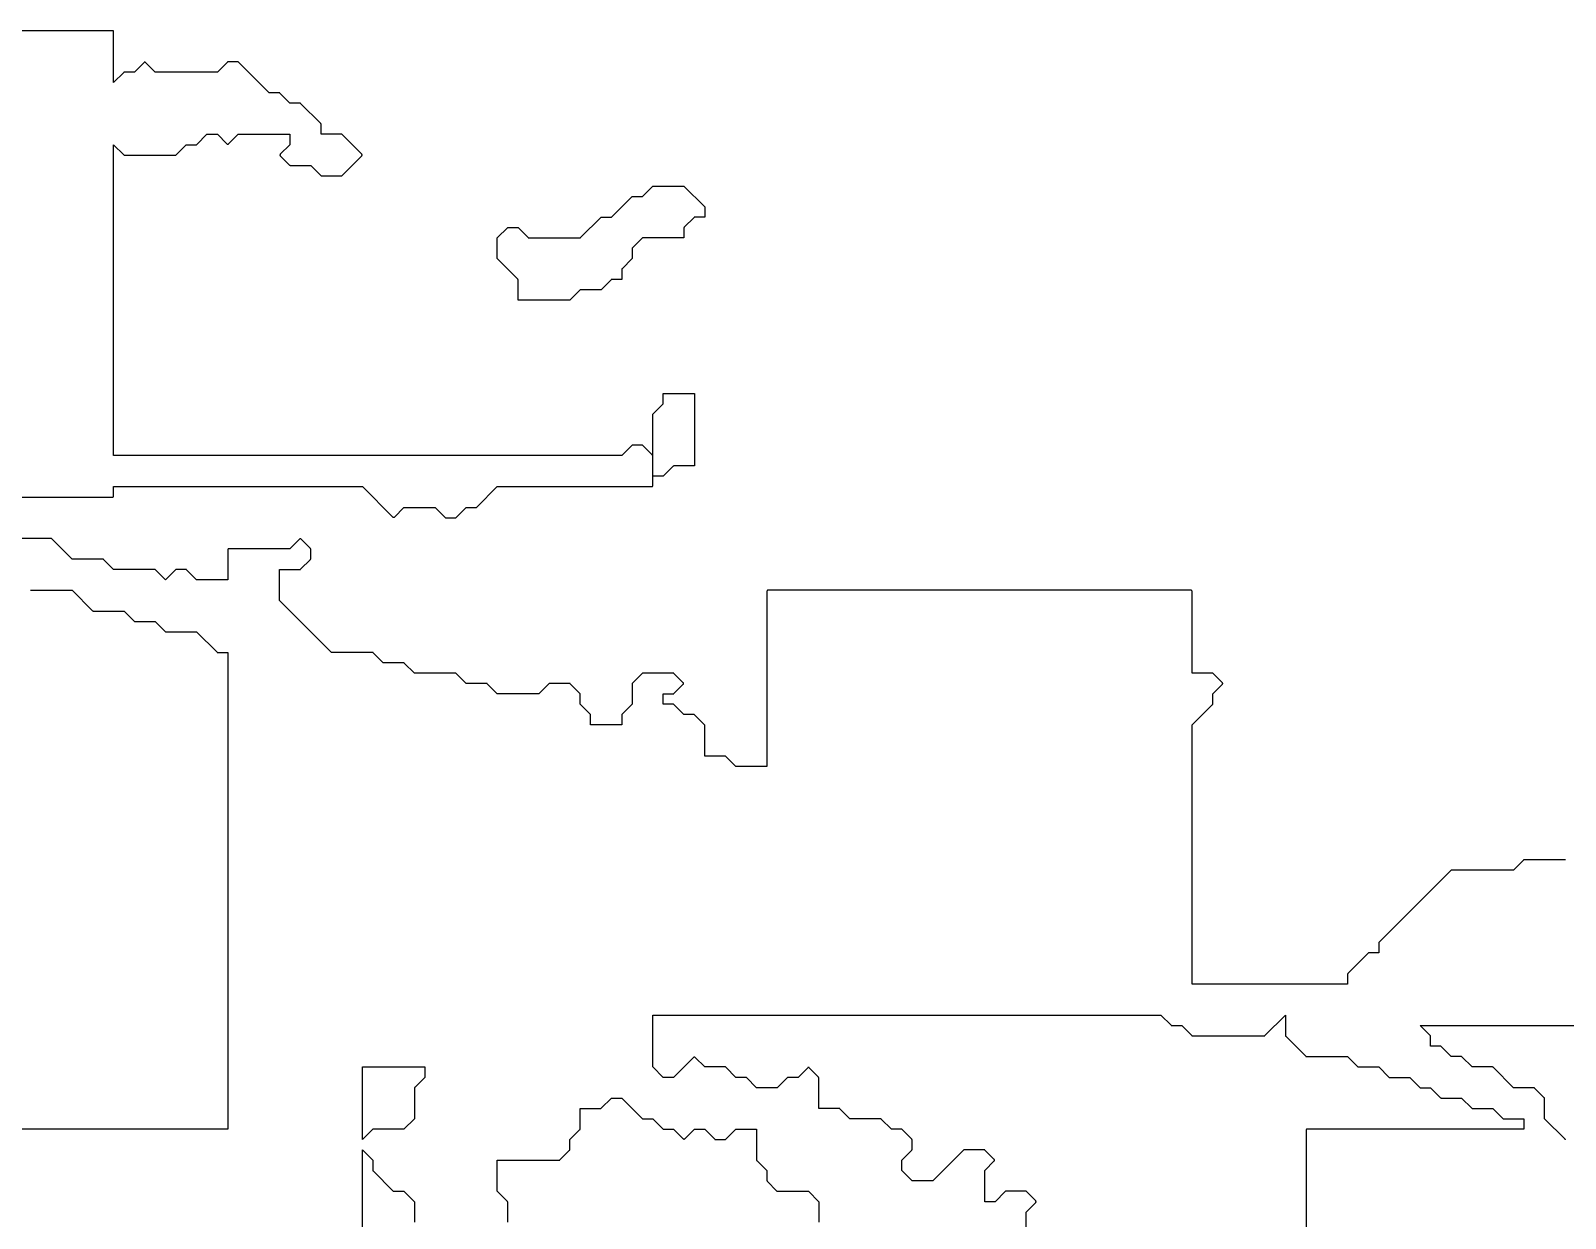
# Model space of a CAD drawing. Header units: metres. Extents: x 0 to 799, y 1 to 1100.
# Drawn here: x 148 to 296, y 664.4 to 779 of the extents above; entities that cross this region are included whole.
import ezdxf

# ---------------------------------------------------------------- set-up
doc = ezdxf.new("R2010")
doc.units = ezdxf.units.M
doc.layers.add('forest', color=7, linetype='Continuous')
doc.layers.add('forestfragmentation', color=7, linetype='Continuous')

msp = doc.modelspace()

# ---------------------------------------------------------------- linework, layer by layer
at = {"layer": 'forest', "color": 194}
for points in [[(117, 734), (155.9, 734), (155.91, 734), (155.92, 734), (155.93, 734), (155.94, 734.01), (155.95, 734.01), (155.96, 734.02), (155.96, 734.02), (155.97, 734.03), (155.98, 734.04), (155.98, 734.04), (155.99, 734.05), (155.99, 734.06), (156, 734.07), (156, 734.08), (156, 734.09), (156, 734.1), (156, 735), (156, 735), (156, 735), (180, 735), (180, 735), (180, 735), (182.93, 732.07), (182.94, 732.06), (182.94, 732.06), (182.95, 732.05), (182.96, 732.05), (182.97, 732.05), (182.98, 732.04), (182.99, 732.04), (183, 732.04), (183.01, 732.04), (183.02, 732.04), (183.03, 732.05), (183.04, 732.05), (183.05, 732.05), (183.06, 732.06), (183.06, 732.06), (183.07, 732.07), (184, 733), (184, 733), (184, 733), (187, 733), (187, 733), (187, 733), (187.97, 732.03), (187.98, 732.02), (187.99, 732.02), (187.99, 732.01), (188, 732.01), (188.01, 732), (188.02, 732), (188.03, 732), (188.04, 732), (188.96, 732), (188.97, 732), (188.98, 732), (188.99, 732), (189, 732.01), (189.01, 732.01), (189.01, 732.02), (189.02, 732.02), (189.03, 732.03), (190, 733), (190, 733), (190, 733), (190.96, 733), (190.97, 733), (190.98, 733), (190.99, 733), (191, 733.01), (191.01, 733.01), (191.01, 733.02), (191.02, 733.02), (191.03, 733.03), (193, 735), (193, 735), (193, 735), (207.9, 735), (207.91, 735), (207.92, 735), (207.93, 735), (207.94, 735.01), (207.95, 735.01), (207.96, 735.02), (207.96, 735.02), (207.97, 735.03), (207.98, 735.04), (207.98, 735.04), (207.99, 735.05), (207.99, 735.06), (208, 735.07), (208, 735.08), (208, 735.09), (208, 735.1), (208, 737.96), (208, 737.97), (208, 737.98), (208, 737.99), (207.99, 738), (207.99, 738.01), (207.98, 738.01), (207.98, 738.02), (207.97, 738.03), (207.03, 738.97), (207.02, 738.98), (207.01, 738.98), (207.01, 738.99), (207, 738.99), (206.99, 739), (206.98, 739), (206.97, 739), (206.96, 739), (206.04, 739), (206.03, 739), (206.02, 739), (206.01, 739), (206, 738.99), (205.99, 738.99), (205.99, 738.98), (205.98, 738.98), (205.97, 738.97), (205, 738), (205, 738), (205, 738), (156, 738), (156, 738), (156, 738), (156, 768), (156, 768), (156, 768), (156.97, 767.03), (156.98, 767.02), (156.99, 767.02), (156.99, 767.01), (157, 767.01), (157.01, 767), (157.02, 767), (157.03, 767), (157.04, 767), (161.96, 767), (161.97, 767), (161.98, 767), (161.99, 767), (162, 767.01), (162.01, 767.01), (162.01, 767.02), (162.02, 767.02), (162.03, 767.03), (163, 768), (163, 768), (163, 768), (163.96, 768), (163.97, 768), (163.98, 768), (163.99, 768), (164, 768.01), (164.01, 768.01), (164.01, 768.02), (164.02, 768.02), (164.03, 768.03), (165, 769), (165, 769), (165, 769), (166, 769), (166, 769), (166, 769), (166.93, 768.07), (166.94, 768.06), (166.94, 768.06), (166.95, 768.05), (166.96, 768.05), (166.97, 768.05), (166.98, 768.04), (166.99, 768.04), (167, 768.04), (167.01, 768.04), (167.02, 768.04), (167.03, 768.05), (167.04, 768.05), (167.05, 768.05), (167.06, 768.06), (167.06, 768.06), (167.07, 768.07), (168, 769), (168, 769), (168, 769), (173, 769), (173, 769), (173, 769), (173, 768), (173, 768), (173, 768), (172.07, 767.07), (172.06, 767.06), (172.06, 767.06), (172.05, 767.05), (172.05, 767.04), (172.05, 767.03), (172.04, 767.02), (172.04, 767.01), (172.04, 767), (172.04, 766.99), (172.04, 766.98), (172.05, 766.97), (172.05, 766.96), (172.05, 766.95), (172.06, 766.94), (172.06, 766.94), (172.07, 766.93), (172.97, 766.03), (172.98, 766.02), (172.99, 766.02), (172.99, 766.01), (173, 766.01), (173.01, 766), (173.02, 766), (173.03, 766), (173.04, 766), (175, 766), (175, 766), (175, 766), (175.97, 765.03), (175.98, 765.02), (175.99, 765.02), (175.99, 765.01), (176, 765.01), (176.01, 765), (176.02, 765), (176.03, 765), (176.04, 765), (177.96, 765), (177.97, 765), (177.98, 765), (177.99, 765), (178, 765.01), (178.01, 765.01), (178.01, 765.02), (178.02, 765.02), (178.03, 765.03), (179.93, 766.93), (179.94, 766.94), (179.94, 766.94), (179.95, 766.95), (179.95, 766.96), (179.95, 766.97), (179.96, 766.98), (179.96, 766.99), (179.96, 767), (179.96, 767.01), (179.96, 767.02), (179.95, 767.03), (179.95, 767.04), (179.95, 767.05), (179.94, 767.06), (179.94, 767.06), (179.93, 767.07), (178.03, 768.97), (178.02, 768.98), (178.01, 768.98), (178.01, 768.99), (178, 768.99), (177.99, 769), (177.98, 769), (177.97, 769), (177.96, 769), (176, 769), (176, 769), (176, 769), (176, 769.96), (176, 769.97), (176, 769.98), (176, 769.99), (175.99, 770), (175.99, 770.01), (175.98, 770.01), (175.98, 770.02), (175.97, 770.03), (174.03, 771.97), (174.02, 771.98), (174.01, 771.98), (174.01, 771.99), (174, 771.99), (173.99, 772), (173.98, 772), (173.97, 772), (173.96, 772), (173, 772), (173, 772), (173, 772), (172.03, 772.97), (172.02, 772.98), (172.01, 772.98), (172.01, 772.99), (172, 772.99), (171.99, 773), (171.98, 773), (171.97, 773), (171.96, 773), (171, 773), (171, 773), (171, 773), (168.03, 775.97), (168.02, 775.98), (168.01, 775.98), (168.01, 775.99), (168, 775.99), (167.99, 776), (167.98, 776), (167.97, 776), (167.96, 776), (167.04, 776), (167.03, 776), (167.02, 776), (167.01, 776), (167, 775.99), (166.99, 775.99), (166.99, 775.98), (166.98, 775.98), (166.97, 775.97), (166, 775), (166, 775), (166, 775), (160, 775), (160, 775), (160, 775), (159.07, 775.93), (159.06, 775.94), (159.06, 775.94), (159.05, 775.95), (159.04, 775.95), (159.03, 775.95), (159.02, 775.96), (159.01, 775.96), (159, 775.96), (158.99, 775.96), (158.98, 775.96), (158.97, 775.95), (158.96, 775.95), (158.95, 775.95), (158.94, 775.94), (158.94, 775.94), (158.93, 775.93), (158, 775), (158, 775), (158, 775), (157.04, 775), (157.03, 775), (157.02, 775), (157.01, 775), (157, 774.99), (156.99, 774.99), (156.99, 774.98), (156.98, 774.98), (156.97, 774.97), (156, 774), (156, 774), (156, 774), (156, 778.9), (156, 778.91), (156, 778.92), (156, 778.93), (155.99, 778.94), (155.99, 778.95), (155.98, 778.96), (155.98, 778.96), (155.97, 778.97), (155.96, 778.98), (155.96, 778.98), (155.95, 778.99), (155.94, 778.99), (155.93, 779), (155.92, 779), (155.91, 779), (155.9, 779), (145, 779)], [(296, 698.99), (295.99, 699), (295.98, 699), (295.97, 699), (295.96, 699), (292.04, 699), (292.03, 699), (292.02, 699), (292.01, 699), (292, 698.99), (291.99, 698.99), (291.99, 698.98), (291.98, 698.98), (291.97, 698.97), (291, 698), (291, 698), (291, 698), (285.04, 698), (285.03, 698), (285.02, 698), (285.01, 698), (285, 697.99), (284.99, 697.99), (284.99, 697.98), (284.98, 697.98), (284.97, 697.97), (278.03, 691.03), (278.02, 691.02), (278.02, 691.01), (278.01, 691.01), (278.01, 691), (278, 690.99), (278, 690.98), (278, 690.97), (278, 690.96), (278, 690), (278, 690), (278, 690), (277.04, 690), (277.03, 690), (277.02, 690), (277.01, 690), (277, 689.99), (276.99, 689.99), (276.99, 689.98), (276.98, 689.98), (276.97, 689.97), (275.03, 688.03), (275.02, 688.02), (275.02, 688.01), (275.01, 688.01), (275.01, 688), (275, 687.99), (275, 687.98), (275, 687.97), (275, 687.96), (275, 687), (275, 687), (275, 687), (260, 687), (260, 687), (260, 687), (260, 712), (260, 712), (260, 712), (261.97, 713.97), (261.98, 713.98), (261.98, 713.99), (261.99, 713.99), (261.99, 714), (262, 714.01), (262, 714.02), (262, 714.03), (262, 714.04), (262, 715), (262, 715), (262, 715), (262.93, 715.93), (262.94, 715.94), (262.94, 715.94), (262.95, 715.95), (262.95, 715.96), (262.95, 715.97), (262.96, 715.98), (262.96, 715.99), (262.96, 716), (262.96, 716.01), (262.96, 716.02), (262.95, 716.03), (262.95, 716.04), (262.95, 716.05), (262.94, 716.06), (262.94, 716.06), (262.93, 716.07), (262.03, 716.97), (262.02, 716.98), (262.01, 716.98), (262.01, 716.99), (262, 716.99), (261.99, 717), (261.98, 717), (261.97, 717), (261.96, 717), (260, 717), (260, 717), (260, 717), (260, 724.9), (260, 724.91), (260, 724.92), (260, 724.93), (259.99, 724.94), (259.99, 724.95), (259.98, 724.96), (259.98, 724.96), (259.97, 724.97), (259.96, 724.98), (259.96, 724.98), (259.95, 724.99), (259.94, 724.99), (259.93, 725), (259.92, 725), (259.91, 725), (259.9, 725), (219.1, 725), (219.09, 725), (219.08, 725), (219.07, 725), (219.06, 724.99), (219.05, 724.99), (219.04, 724.98), (219.04, 724.98), (219.03, 724.97), (219.02, 724.96), (219.02, 724.96), (219.01, 724.95), (219.01, 724.94), (219, 724.93), (219, 724.92), (219, 724.91), (219, 724.9), (219, 708), (219, 708), (219, 708), (216, 708), (216, 708), (216, 708), (215.03, 708.97), (215.02, 708.98), (215.01, 708.98), (215.01, 708.99), (215, 708.99), (214.99, 709), (214.98, 709), (214.97, 709), (214.96, 709), (213, 709), (213, 709), (213, 709), (213, 711.96), (213, 711.97), (213, 711.98), (213, 711.99), (212.99, 712), (212.99, 712.01), (212.98, 712.01), (212.98, 712.02), (212.97, 712.03), (212.03, 712.97), (212.02, 712.98), (212.01, 712.98), (212.01, 712.99), (212, 712.99), (211.99, 713), (211.98, 713), (211.97, 713), (211.96, 713), (211, 713), (211, 713), (211, 713), (210.03, 713.97), (210.02, 713.98), (210.01, 713.98), (210.01, 713.99), (210, 713.99), (209.99, 714), (209.98, 714), (209.97, 714), (209.96, 714), (209, 714), (209, 714), (209, 714), (209, 715), (209, 715), (209, 715), (209.96, 715), (209.97, 715), (209.98, 715), (209.99, 715), (210, 715.01), (210.01, 715.01), (210.01, 715.02), (210.02, 715.02), (210.03, 715.03), (210.93, 715.93), (210.94, 715.94), (210.94, 715.94), (210.95, 715.95), (210.95, 715.96), (210.95, 715.97), (210.96, 715.98), (210.96, 715.99), (210.96, 716), (210.96, 716.01), (210.96, 716.02), (210.95, 716.03), (210.95, 716.04), (210.95, 716.05), (210.94, 716.06), (210.94, 716.06), (210.93, 716.07), (210.03, 716.97), (210.02, 716.98), (210.01, 716.98), (210.01, 716.99), (210, 716.99), (209.99, 717), (209.98, 717), (209.97, 717), (209.96, 717), (207.04, 717), (207.03, 717), (207.02, 717), (207.01, 717), (207, 716.99), (206.99, 716.99), (206.99, 716.98), (206.98, 716.98), (206.97, 716.97), (206.03, 716.03), (206.02, 716.02), (206.02, 716.01), (206.01, 716.01), (206.01, 716), (206, 715.99), (206, 715.98), (206, 715.97), (206, 715.96), (206, 714), (206, 714), (206, 714), (205.03, 713.03), (205.02, 713.02), (205.02, 713.01), (205.01, 713.01), (205.01, 713), (205, 712.99), (205, 712.98), (205, 712.97), (205, 712.96), (205, 712), (205, 712), (205, 712), (202, 712), (202, 712), (202, 712), (202, 712.96), (202, 712.97), (202, 712.98), (202, 712.99), (201.99, 713), (201.99, 713.01), (201.98, 713.01), (201.98, 713.02), (201.97, 713.03), (201, 714), (201, 714), (201, 714), (201, 714.96), (201, 714.97), (201, 714.98), (201, 714.99), (200.99, 715), (200.99, 715.01), (200.98, 715.01), (200.98, 715.02), (200.97, 715.03), (200.03, 715.97), (200.02, 715.98), (200.01, 715.98), (200.01, 715.99), (200, 715.99), (199.99, 716), (199.98, 716), (199.97, 716), (199.96, 716), (198.04, 716), (198.03, 716), (198.02, 716), (198.01, 716), (198, 715.99), (197.99, 715.99), (197.99, 715.98), (197.98, 715.98), (197.97, 715.97), (197, 715), (197, 715), (197, 715), (193, 715), (193, 715), (193, 715), (192.03, 715.97), (192.02, 715.98), (192.01, 715.98), (192.01, 715.99), (192, 715.99), (191.99, 716), (191.98, 716), (191.97, 716), (191.96, 716), (190, 716), (190, 716), (190, 716), (189.03, 716.97), (189.02, 716.98), (189.01, 716.98), (189.01, 716.99), (189, 716.99), (188.99, 717), (188.98, 717), (188.97, 717), (188.96, 717), (185, 717), (185, 717), (185, 717), (184.03, 717.97), (184.02, 717.98), (184.01, 717.98), (184.01, 717.99), (184, 717.99), (183.99, 718), (183.98, 718), (183.97, 718), (183.96, 718), (182, 718), (182, 718), (182, 718), (181.03, 718.97), (181.02, 718.98), (181.01, 718.98), (181.01, 718.99), (181, 718.99), (180.99, 719), (180.98, 719), (180.97, 719), (180.96, 719), (177, 719), (177, 719), (177, 719), (172, 724), (172, 724), (172, 724), (172, 727), (172, 727), (172, 727), (173.96, 727), (173.97, 727), (173.98, 727), (173.99, 727), (174, 727.01), (174.01, 727.01), (174.01, 727.02), (174.02, 727.02), (174.03, 727.03), (174.97, 727.97), (174.98, 727.98), (174.98, 727.99), (174.99, 727.99), (174.99, 728), (175, 728.01), (175, 728.02), (175, 728.03), (175, 728.04), (175, 728.96), (175, 728.97), (175, 728.98), (175, 728.99), (174.99, 729), (174.99, 729.01), (174.98, 729.01), (174.98, 729.02), (174.97, 729.03), (174.07, 729.93), (174.06, 729.94), (174.06, 729.94), (174.05, 729.95), (174.04, 729.95), (174.03, 729.95), (174.02, 729.96), (174.01, 729.96), (174, 729.96), (173.99, 729.96), (173.98, 729.96), (173.97, 729.95), (173.96, 729.95), (173.95, 729.95), (173.94, 729.94), (173.94, 729.94), (173.93, 729.93), (173, 729), (173, 729), (173, 729), (167.1, 729), (167.09, 729), (167.08, 729), (167.07, 729), (167.06, 728.99), (167.05, 728.99), (167.04, 728.98), (167.04, 728.98), (167.03, 728.97), (167.02, 728.96), (167.02, 728.96), (167.01, 728.95), (167.01, 728.94), (167, 728.93), (167, 728.92), (167, 728.91), (167, 728.9), (167, 726), (167, 726), (167, 726), (164, 726), (164, 726), (164, 726), (163.03, 726.97), (163.02, 726.98), (163.01, 726.98), (163.01, 726.99), (163, 726.99), (162.99, 727), (162.98, 727), (162.97, 727), (162.96, 727), (162.04, 727), (162.03, 727), (162.02, 727), (162.01, 727), (162, 726.99), (161.99, 726.99), (161.99, 726.98), (161.98, 726.98), (161.97, 726.97), (161, 726), (161, 726), (161, 726), (160.03, 726.97), (160.02, 726.98), (160.01, 726.98), (160.01, 726.99), (160, 726.99), (159.99, 727), (159.98, 727), (159.97, 727), (159.96, 727), (156, 727), (156, 727), (156, 727), (155.03, 727.97), (155.02, 727.98), (155.01, 727.98), (155.01, 727.99), (155, 727.99), (154.99, 728), (154.98, 728), (154.97, 728), (154.96, 728), (152, 728), (152, 728), (152, 728), (150.03, 729.97), (150.02, 729.98), (150.01, 729.98), (150.01, 729.99), (150, 729.99), (149.99, 730), (149.98, 730), (149.97, 730), (149.96, 730), (146.04, 730)], [(147.99, 725.01), (148, 725.01), (148.01, 725), (148.02, 725), (148.03, 725), (148.04, 725), (152, 725), (152, 725), (152, 725), (153.97, 723.03), (153.98, 723.02), (153.99, 723.02), (153.99, 723.01), (154, 723.01), (154.01, 723), (154.02, 723), (154.03, 723), (154.04, 723), (157, 723), (157, 723), (157, 723), (157.97, 722.03), (157.98, 722.02), (157.99, 722.02), (157.99, 722.01), (158, 722.01), (158.01, 722), (158.02, 722), (158.03, 722), (158.04, 722), (160, 722), (160, 722), (160, 722), (160.97, 721.03), (160.98, 721.02), (160.99, 721.02), (160.99, 721.01), (161, 721.01), (161.01, 721), (161.02, 721), (161.03, 721), (161.04, 721), (164, 721), (164, 721), (164, 721), (165.97, 719.03), (165.98, 719.02), (165.99, 719.02), (165.99, 719.01), (166, 719.01), (166.01, 719), (166.02, 719), (166.03, 719), (166.04, 719), (167, 719), (167, 719), (167, 719), (167, 673), (167, 673), (167, 673), (104, 673)], [(244, 663), (244, 665), (244, 665), (244, 665), (244.93, 665.93), (244.94, 665.94), (244.94, 665.94), (244.95, 665.95), (244.95, 665.96), (244.95, 665.97), (244.96, 665.98), (244.96, 665.99), (244.96, 666), (244.96, 666.01), (244.96, 666.02), (244.95, 666.03), (244.95, 666.04), (244.95, 666.05), (244.94, 666.06), (244.94, 666.06), (244.93, 666.07), (244.03, 666.97), (244.02, 666.98), (244.01, 666.98), (244.01, 666.99), (244, 666.99), (243.99, 667), (243.98, 667), (243.97, 667), (243.96, 667), (242.04, 667), (242.03, 667), (242.02, 667), (242.01, 667), (242, 666.99), (241.99, 666.99), (241.99, 666.98), (241.98, 666.98), (241.97, 666.97), (241, 666), (241, 666), (241, 666), (240, 666), (240, 666), (240, 666), (240, 669), (240, 669), (240, 669), (240.93, 669.93), (240.94, 669.94), (240.94, 669.94), (240.95, 669.95), (240.95, 669.96), (240.95, 669.97), (240.96, 669.98), (240.96, 669.99), (240.96, 670), (240.96, 670.01), (240.96, 670.02), (240.95, 670.03), (240.95, 670.04), (240.95, 670.05), (240.94, 670.06), (240.94, 670.06), (240.93, 670.07), (240.03, 670.97), (240.02, 670.98), (240.01, 670.98), (240.01, 670.99), (240, 670.99), (239.99, 671), (239.98, 671), (239.97, 671), (239.96, 671), (238.04, 671), (238.03, 671), (238.02, 671), (238.01, 671), (238, 670.99), (237.99, 670.99), (237.99, 670.98), (237.98, 670.98), (237.97, 670.97), (235, 668), (235, 668), (235, 668), (233, 668), (233, 668), (233, 668), (232, 669), (232, 669), (232, 669), (232, 670), (232, 670), (232, 670), (232.97, 670.97), (232.98, 670.98), (232.98, 670.99), (232.99, 670.99), (232.99, 671), (233, 671.01), (233, 671.02), (233, 671.03), (233, 671.04), (233, 671.96), (233, 671.97), (233, 671.98), (233, 671.99), (232.99, 672), (232.99, 672.01), (232.98, 672.01), (232.98, 672.02), (232.97, 672.03), (232.03, 672.97), (232.02, 672.98), (232.01, 672.98), (232.01, 672.99), (232, 672.99), (231.99, 673), (231.98, 673), (231.97, 673), (231.96, 673), (231, 673), (231, 673), (231, 673), (230.03, 673.97), (230.02, 673.98), (230.01, 673.98), (230.01, 673.99), (230, 673.99), (229.99, 674), (229.98, 674), (229.97, 674), (229.96, 674), (227, 674), (227, 674), (227, 674), (226.03, 674.97), (226.02, 674.98), (226.01, 674.98), (226.01, 674.99), (226, 674.99), (225.99, 675), (225.98, 675), (225.97, 675), (225.96, 675), (224, 675), (224, 675), (224, 675), (224, 677.96), (224, 677.97), (224, 677.98), (224, 677.99), (223.99, 678), (223.99, 678.01), (223.98, 678.01), (223.98, 678.02), (223.97, 678.03), (223.07, 678.93), (223.06, 678.94), (223.06, 678.94), (223.05, 678.95), (223.04, 678.95), (223.03, 678.95), (223.02, 678.96), (223.01, 678.96), (223, 678.96), (222.99, 678.96), (222.98, 678.96), (222.97, 678.95), (222.96, 678.95), (222.95, 678.95), (222.94, 678.94), (222.94, 678.94), (222.93, 678.93), (222, 678), (222, 678), (222, 678), (221.04, 678), (221.03, 678), (221.02, 678), (221.01, 678), (221, 677.99), (220.99, 677.99), (220.99, 677.98), (220.98, 677.98), (220.97, 677.97), (220, 677), (220, 677), (220, 677), (218, 677), (218, 677), (218, 677), (217.03, 677.97), (217.02, 677.98), (217.01, 677.98), (217.01, 677.99), (217, 677.99), (216.99, 678), (216.98, 678), (216.97, 678), (216.96, 678), (216, 678), (216, 678), (216, 678), (215.03, 678.97), (215.02, 678.98), (215.01, 678.98), (215.01, 678.99), (215, 678.99), (214.99, 679), (214.98, 679), (214.97, 679), (214.96, 679), (213, 679), (213, 679), (213, 679), (212.07, 679.93), (212.06, 679.94), (212.06, 679.94), (212.05, 679.95), (212.04, 679.95), (212.03, 679.95), (212.02, 679.96), (212.01, 679.96), (212, 679.96), (211.99, 679.96), (211.98, 679.96), (211.97, 679.95), (211.96, 679.95), (211.95, 679.95), (211.94, 679.94), (211.94, 679.94), (211.93, 679.93), (210, 678), (210, 678), (210, 678), (209, 678), (209, 678), (209, 678), (208, 679), (208, 679), (208, 679), (208, 684), (208, 684), (208, 684), (257, 684), (257, 684), (257, 684), (257.97, 683.03), (257.98, 683.02), (257.99, 683.02), (257.99, 683.01), (258, 683.01), (258.01, 683), (258.02, 683), (258.03, 683), (258.04, 683), (259, 683), (259, 683), (259, 683), (259.97, 682.03), (259.98, 682.02), (259.99, 682.02), (259.99, 682.01), (260, 682.01), (260.01, 682), (260.02, 682), (260.03, 682), (260.04, 682), (266.96, 682), (266.97, 682), (266.98, 682), (266.99, 682), (267, 682.01), (267.01, 682.01), (267.01, 682.02), (267.02, 682.02), (267.03, 682.03), (269, 684), (269, 684), (269, 684), (269, 682.04), (269, 682.03), (269, 682.02), (269, 682.01), (269.01, 682), (269.01, 681.99), (269.02, 681.99), (269.02, 681.98), (269.03, 681.97), (270.97, 680.03), (270.98, 680.02), (270.99, 680.02), (270.99, 680.01), (271, 680.01), (271.01, 680), (271.02, 680), (271.03, 680), (271.04, 680), (275, 680), (275, 680), (275, 680), (275.97, 679.03), (275.98, 679.02), (275.99, 679.02), (275.99, 679.01), (276, 679.01), (276.01, 679), (276.02, 679), (276.03, 679), (276.04, 679), (278, 679), (278, 679), (278, 679), (278.97, 678.03), (278.98, 678.02), (278.99, 678.02), (278.99, 678.01), (279, 678.01), (279.01, 678), (279.02, 678), (279.03, 678), (279.04, 678), (281, 678), (281, 678), (281, 678), (281.97, 677.03), (281.98, 677.02), (281.99, 677.02), (281.99, 677.01), (282, 677.01), (282.01, 677), (282.02, 677), (282.03, 677), (282.04, 677), (283, 677), (283, 677), (283, 677), (283.97, 676.03), (283.98, 676.02), (283.99, 676.02), (283.99, 676.01), (284, 676.01), (284.01, 676), (284.02, 676), (284.03, 676), (284.04, 676), (286, 676), (286, 676), (286, 676), (286.97, 675.03), (286.98, 675.02), (286.99, 675.02), (286.99, 675.01), (287, 675.01), (287.01, 675), (287.02, 675), (287.03, 675), (287.04, 675), (289, 675), (289, 675), (289, 675), (289.97, 674.03), (289.98, 674.02), (289.99, 674.02), (289.99, 674.01), (290, 674.01), (290.01, 674), (290.02, 674), (290.03, 674), (290.04, 674), (292, 674), (292, 674), (292, 674), (292, 673), (292, 673), (292, 673), (271.1, 673), (271.09, 673), (271.08, 673), (271.07, 673), (271.06, 672.99), (271.05, 672.99), (271.04, 672.98), (271.04, 672.98), (271.03, 672.97), (271.02, 672.96), (271.02, 672.96), (271.01, 672.95), (271.01, 672.94), (271, 672.93), (271, 672.92), (271, 672.91), (271, 672.9), (271, 652)], [(296, 671.98), (296, 671.99), (295.99, 672), (295.99, 672.01), (295.98, 672.01), (295.98, 672.02), (295.97, 672.03), (294, 674), (294, 674), (294, 674), (294, 675.96), (294, 675.97), (294, 675.98), (294, 675.99), (293.99, 676), (293.99, 676.01), (293.98, 676.01), (293.98, 676.02), (293.97, 676.03), (293.03, 676.97), (293.02, 676.98), (293.01, 676.98), (293.01, 676.99), (293, 676.99), (292.99, 677), (292.98, 677), (292.97, 677), (292.96, 677), (291, 677), (291, 677), (291, 677), (289.03, 678.97), (289.02, 678.98), (289.01, 678.98), (289.01, 678.99), (289, 678.99), (288.99, 679), (288.98, 679), (288.97, 679), (288.96, 679), (287, 679), (287, 679), (287, 679), (286.03, 679.97), (286.02, 679.98), (286.01, 679.98), (286.01, 679.99), (286, 679.99), (285.99, 680), (285.98, 680), (285.97, 680), (285.96, 680), (285, 680), (285, 680), (285, 680), (284.03, 680.97), (284.02, 680.98), (284.01, 680.98), (284.01, 680.99), (284, 680.99), (283.99, 681), (283.98, 681), (283.97, 681), (283.96, 681), (283, 681), (283, 681), (283, 681), (283, 681.96), (283, 681.97), (283, 681.98), (283, 681.99), (282.99, 682), (282.99, 682.01), (282.98, 682.01), (282.98, 682.02), (282.97, 682.03), (282, 683), (282, 683), (282, 683), (300, 683)], [(180, 672), (180, 672), (180, 679), (180, 679), (180, 679), (186, 679), (186, 679), (186, 679), (186, 678), (186, 678), (186, 678), (185.03, 677.03), (185.02, 677.02), (185.02, 677.01), (185.01, 677.01), (185.01, 677), (185, 676.99), (185, 676.98), (185, 676.97), (185, 676.96), (185, 674), (185, 674), (185, 674), (184, 673), (184, 673), (184, 673), (181.04, 673), (181.03, 673), (181.02, 673), (181.01, 673), (181, 672.99), (180.99, 672.99), (180.99, 672.98), (180.98, 672.98), (180.97, 672.97), (180, 672), (180, 672)], [(194, 664.04), (194, 665.96), (194, 665.97), (194, 665.98), (194, 665.99), (193.99, 666), (193.99, 666.01), (193.98, 666.01), (193.98, 666.02), (193.97, 666.03), (193, 667), (193, 667), (193, 667), (193, 670), (193, 670), (193, 670), (198.96, 670), (198.97, 670), (198.98, 670), (198.99, 670), (199, 670.01), (199.01, 670.01), (199.01, 670.02), (199.02, 670.02), (199.03, 670.03), (199.97, 670.97), (199.98, 670.98), (199.98, 670.99), (199.99, 670.99), (199.99, 671), (200, 671.01), (200, 671.02), (200, 671.03), (200, 671.04), (200, 672), (200, 672), (200, 672), (200.97, 672.97), (200.98, 672.98), (200.98, 672.99), (200.99, 672.99), (200.99, 673), (201, 673.01), (201, 673.02), (201, 673.03), (201, 673.04), (201, 675), (201, 675), (201, 675), (202.96, 675), (202.97, 675), (202.98, 675), (202.99, 675), (203, 675.01), (203.01, 675.01), (203.01, 675.02), (203.02, 675.02), (203.03, 675.03), (204, 676), (204, 676), (204, 676), (205, 676), (205, 676), (205, 676), (206.97, 674.03), (206.98, 674.02), (206.99, 674.02), (206.99, 674.01), (207, 674.01), (207.01, 674), (207.02, 674), (207.03, 674), (207.04, 674), (208, 674), (208, 674), (208, 674), (208.97, 673.03), (208.98, 673.02), (208.99, 673.02), (208.99, 673.01), (209, 673.01), (209.01, 673), (209.02, 673), (209.03, 673), (209.04, 673), (210, 673), (210, 673), (210, 673), (210.93, 672.07), (210.94, 672.06), (210.94, 672.06), (210.95, 672.05), (210.96, 672.05), (210.97, 672.05), (210.98, 672.04), (210.99, 672.04), (211, 672.04), (211.01, 672.04), (211.02, 672.04), (211.03, 672.05), (211.04, 672.05), (211.05, 672.05), (211.06, 672.06), (211.06, 672.06), (211.07, 672.07), (212, 673), (212, 673), (212, 673), (213, 673), (213, 673), (213, 673), (213.97, 672.03), (213.98, 672.02), (213.99, 672.02), (213.99, 672.01), (214, 672.01), (214.01, 672), (214.02, 672), (214.03, 672), (214.04, 672), (214.96, 672), (214.97, 672), (214.98, 672), (214.99, 672), (215, 672.01), (215.01, 672.01), (215.01, 672.02), (215.02, 672.02), (215.03, 672.03), (216, 673), (216, 673), (216, 673), (218, 673), (218, 673), (218, 673), (218, 670.04), (218, 670.03), (218, 670.02), (218, 670.01), (218.01, 670), (218.01, 669.99), (218.02, 669.99), (218.02, 669.98), (218.03, 669.97), (219, 669), (219, 669), (219, 669), (219, 668.04), (219, 668.03), (219, 668.02), (219, 668.01), (219.01, 668), (219.01, 667.99), (219.02, 667.99), (219.02, 667.98), (219.03, 667.97), (219.97, 667.03), (219.98, 667.02), (219.99, 667.02), (219.99, 667.01), (220, 667.01), (220.01, 667), (220.02, 667), (220.03, 667), (220.04, 667), (223, 667), (223, 667), (223, 667), (224, 666), (224, 666), (224, 666), (224, 664.04)], [(180, 671), (180, 671), (181, 670), (181, 670), (181, 670), (181, 669.04), (181, 669.03), (181, 669.02), (181, 669.01), (181.01, 669), (181.01, 668.99), (181.02, 668.99), (181.02, 668.98), (181.03, 668.97), (182.97, 667.03), (182.98, 667.02), (182.99, 667.02), (182.99, 667.01), (183, 667.01), (183.01, 667), (183.02, 667), (183.03, 667), (183.04, 667), (184, 667), (184, 667), (184, 667), (185, 666), (185, 666), (185, 666), (185, 664.04)], [(180, 647), (180, 671), (180, 671)]]:
    msp.add_lwpolyline(points, dxfattribs=at)
at = {"layer": 'forestfragmentation', "color": 127}
for points in [[(193, 757), (193, 757), (193, 759), (193, 759), (193, 759), (194, 760), (194, 760), (194, 760), (195, 760), (195, 760), (195, 760), (195.97, 759.03), (195.98, 759.02), (195.99, 759.02), (195.99, 759.01), (196, 759.01), (196.01, 759), (196.02, 759), (196.03, 759), (196.04, 759), (200.96, 759), (200.97, 759), (200.98, 759), (200.99, 759), (201, 759.01), (201.01, 759.01), (201.01, 759.02), (201.02, 759.02), (201.03, 759.03), (203, 761), (203, 761), (203, 761), (203.96, 761), (203.97, 761), (203.98, 761), (203.99, 761), (204, 761.01), (204.01, 761.01), (204.01, 761.02), (204.02, 761.02), (204.03, 761.03), (206, 763), (206, 763), (206, 763), (206.96, 763), (206.97, 763), (206.98, 763), (206.99, 763), (207, 763.01), (207.01, 763.01), (207.01, 763.02), (207.02, 763.02), (207.03, 763.03), (208, 764), (208, 764), (208, 764), (211, 764), (211, 764), (211, 764), (213, 762), (213, 762), (213, 762), (213, 761), (213, 761), (213, 761), (212.04, 761), (212.03, 761), (212.02, 761), (212.01, 761), (212, 760.99), (211.99, 760.99), (211.99, 760.98), (211.98, 760.98), (211.97, 760.97), (211.03, 760.03), (211.02, 760.02), (211.02, 760.01), (211.01, 760.01), (211.01, 760), (211, 759.99), (211, 759.98), (211, 759.97), (211, 759.96), (211, 759), (211, 759), (211, 759), (207.04, 759), (207.03, 759), (207.02, 759), (207.01, 759), (207, 758.99), (206.99, 758.99), (206.99, 758.98), (206.98, 758.98), (206.97, 758.97), (206.03, 758.03), (206.02, 758.02), (206.02, 758.01), (206.01, 758.01), (206.01, 758), (206, 757.99), (206, 757.98), (206, 757.97), (206, 757.96), (206, 757), (206, 757), (206, 757), (205.03, 756.03), (205.02, 756.02), (205.02, 756.01), (205.01, 756.01), (205.01, 756), (205, 755.99), (205, 755.98), (205, 755.97), (205, 755.96), (205, 755), (205, 755), (205, 755), (204.04, 755), (204.03, 755), (204.02, 755), (204.01, 755), (204, 754.99), (203.99, 754.99), (203.99, 754.98), (203.98, 754.98), (203.97, 754.97), (203, 754), (203, 754), (203, 754), (201.04, 754), (201.03, 754), (201.02, 754), (201.01, 754), (201, 753.99), (200.99, 753.99), (200.99, 753.98), (200.98, 753.98), (200.97, 753.97), (200, 753), (200, 753), (200, 753), (195, 753), (195, 753), (195, 753), (195, 754.96), (195, 754.97), (195, 754.98), (195, 754.99), (194.99, 755), (194.99, 755.01), (194.98, 755.01), (194.98, 755.02), (194.97, 755.03), (193, 757), (193, 757)], [(208, 736), (208, 736), (208, 742), (208, 742), (208, 742), (208.97, 742.97), (208.98, 742.98), (208.98, 742.99), (208.99, 742.99), (208.99, 743), (209, 743.01), (209, 743.02), (209, 743.03), (209, 743.04), (209, 744), (209, 744), (209, 744), (212, 744), (212, 744), (212, 744), (212, 737), (212, 737), (212, 737), (210.04, 737), (210.03, 737), (210.02, 737), (210.01, 737), (210, 736.99), (209.99, 736.99), (209.99, 736.98), (209.98, 736.98), (209.97, 736.97), (209, 736), (209, 736), (209, 736), (208, 736), (208, 736)]]:
    msp.add_lwpolyline(points, dxfattribs=at)

doc.saveas('drawing.dxf')
